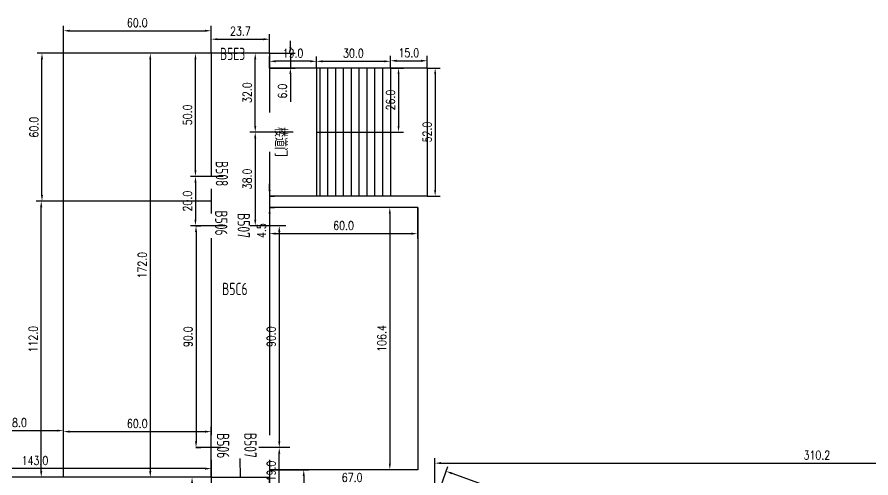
# Model space of a CAD drawing. Header units: millimetres. Extents: x -1254 to 4822, y -4397 to 16.
# Drawn here: x 746.8 to 1093.3, y -616.7 to -429.7 of the extents above; entities that cross this region are included whole.
import ezdxf

# ---------------------------------------------------------------- set-up
doc = ezdxf.new("R2010")
doc.units = ezdxf.units.MM
doc.header["$LTSCALE"] = 10
doc.linetypes.add('CENTER', pattern=[2, 1.25, -0.25, 0.25, -0.25])
for name, color, linetype in [('1轮廓实线层', 7, 'Continuous'), ('2细线层', 6, 'Continuous'), ('3中心线层', 1, 'CENTER'), ('5剖面线层', 2, 'Continuous'), ('6文字层', 5, 'Continuous')]:
    doc.layers.add(name, color=color, linetype=linetype)
doc.styles.add('PC_TEXTSTYLE', font='gbenor.shx', dxfattribs={"width": 0.8, "bigfont": 'hzfs.shx'})
doc.styles.add('TH_GBDIM', font='romans.shx', dxfattribs={"width": 0.8, "bigfont": 'gbcbig.shx'})
doc.dimstyles.new('单位为厘米', dxfattribs={"dimtxt": 3.5, "dimasz": 2.5, "dimexe": 2, "dimexo": 0, "dimgap": 1.5, "dimtad": 1, "dimdec": 1, "dimzin": 0, "dimdsep": 46, "dimtxsty": 'TH_GBDIM', "dimcen": 2.5, "dimclrd": 1, "dimclre": 1, "dimclrt": 5, "dimadec": 0, "dimazin": 0, "dimtfac": 0.714286, "dimtdec": 1, "dimtmove": 0, "dimatfit": 3, "dimfxl": 1, "dimtzin": 0, "dimlwd": -1, "dimlwe": -1, "dimarcsym": 0})

# ---------------------------------------------------------------- blocks, each defined once
blk = doc.blocks.new('*D255')
at = {"layer": '1轮廓实线层', "color": 1, "transparency": 16777216}
for p, q in [((825.53, -444.4), (825.53, -436.72)), ((828.03, -438.72), (846.73, -438.72)), ((849.23, -444.4), (849.23, -436.72))]:
    blk.add_line(p, q, dxfattribs=at)
for points in [[(828.03, -438.31), (828.03, -439.14), (825.53, -438.72)], [(846.73, -438.31), (846.73, -439.14), (849.23, -438.72)]]:
    blk.add_solid(points, dxfattribs=at)
at = {"layer": 'Defpoints', "color": 0, "transparency": 16777216}
for p in [(849.23, -438.72), (825.53, -444.4), (849.23, -444.4)]:
    blk.add_point(p, dxfattribs=at)
at = {"layer": '1轮廓实线层', "color": 5, "transparency": 16777216, "insert": (837.38, -435.47), "char_height": 3.5, "attachment_point": 5, "style": 'TH_GBDIM'}
blk.add_mtext('23.7', dxfattribs=at)
blk = doc.blocks.new('*D256')
at = {"layer": '1轮廓实线层', "color": 1, "transparency": 16777216}
for p, q in [((849.23, -444.4), (841.4, -444.4)), ((843.4, -473.9), (843.4, -446.9)), ((849.23, -476.4), (841.4, -476.4))]:
    blk.add_line(p, q, dxfattribs=at)
for points in [[(842.98, -446.9), (843.82, -446.9), (843.4, -444.4)], [(842.98, -473.9), (843.82, -473.9), (843.4, -476.4)]]:
    blk.add_solid(points, dxfattribs=at)
at = {"layer": 'Defpoints', "color": 0, "transparency": 16777216}
for p in [(843.4, -444.4), (849.23, -444.4), (849.23, -476.4)]:
    blk.add_point(p, dxfattribs=at)
at = {"layer": '1轮廓实线层', "color": 5, "transparency": 16777216, "insert": (840.15, -460.4), "char_height": 3.5, "attachment_point": 5, "rotation": 90, "style": 'TH_GBDIM'}
blk.add_mtext('32.0', dxfattribs=at)
blk = doc.blocks.new('*D257')
at = {"layer": '1轮廓实线层', "color": 1, "transparency": 16777216}
for p, q in [((849.23, -450.4), (849.23, -445.69)), ((868.23, -450.4), (868.23, -445.69)), ((865.73, -447.69), (851.73, -447.69))]:
    blk.add_line(p, q, dxfattribs=at)
for points in [[(851.73, -447.27), (851.73, -448.11), (849.23, -447.69)], [(865.73, -447.27), (865.73, -448.11), (868.23, -447.69)]]:
    blk.add_solid(points, dxfattribs=at)
at = {"layer": 'Defpoints', "color": 0, "transparency": 16777216}
for p in [(849.23, -447.69), (849.23, -450.4), (868.23, -450.4)]:
    blk.add_point(p, dxfattribs=at)
at = {"layer": '1轮廓实线层', "color": 5, "transparency": 16777216, "insert": (858.73, -444.44), "char_height": 3.5, "attachment_point": 5, "style": 'TH_GBDIM'}
blk.add_mtext('19.0', dxfattribs=at)
blk = doc.blocks.new('*D258')
at = {"layer": '1轮廓实线层', "color": 1, "transparency": 16777216}
for p, q in [((868.23, -450.4), (868.23, -445.69)), ((898.23, -450.4), (898.23, -445.69)), ((870.73, -447.69), (895.73, -447.69))]:
    blk.add_line(p, q, dxfattribs=at)
for points in [[(870.73, -447.27), (870.73, -448.11), (868.23, -447.69)], [(895.73, -447.27), (895.73, -448.11), (898.23, -447.69)]]:
    blk.add_solid(points, dxfattribs=at)
at = {"layer": 'Defpoints', "color": 0, "transparency": 16777216}
for p in [(868.23, -450.4), (898.23, -447.69), (898.23, -450.4)]:
    blk.add_point(p, dxfattribs=at)
at = {"layer": '1轮廓实线层', "color": 5, "transparency": 16777216, "insert": (883.23, -444.44), "char_height": 3.5, "attachment_point": 5, "style": 'TH_GBDIM'}
blk.add_mtext('30.0', dxfattribs=at)
blk = doc.blocks.new('*D259')
at = {"layer": '1轮廓实线层', "color": 1, "transparency": 16777216}
for p, q in [((898.23, -450.4), (903.56, -450.4)), ((901.56, -452.9), (901.56, -473.9)), ((898.23, -476.4), (903.56, -476.4))]:
    blk.add_line(p, q, dxfattribs=at)
for points in [[(901.14, -452.9), (901.97, -452.9), (901.56, -450.4)], [(901.14, -473.9), (901.97, -473.9), (901.56, -476.4)]]:
    blk.add_solid(points, dxfattribs=at)
at = {"layer": 'Defpoints', "color": 0, "transparency": 16777216}
for p in [(898.23, -450.4), (898.23, -476.4), (901.56, -476.4)]:
    blk.add_point(p, dxfattribs=at)
at = {"layer": '1轮廓实线层', "color": 5, "transparency": 16777216, "insert": (898.31, -463.4), "char_height": 3.5, "attachment_point": 5, "rotation": 90, "style": 'TH_GBDIM'}
blk.add_mtext('26.0', dxfattribs=at)
blk = doc.blocks.new('*D260')
at = {"layer": '1轮廓实线层', "color": 1, "transparency": 16777216}
for p, q in [((913.23, -450.4), (918.41, -450.4)), ((916.41, -452.9), (916.41, -499.9)), ((913.23, -502.4), (918.41, -502.4))]:
    blk.add_line(p, q, dxfattribs=at)
for points in [[(916, -452.9), (916.83, -452.9), (916.41, -450.4)], [(916, -499.9), (916.83, -499.9), (916.41, -502.4)]]:
    blk.add_solid(points, dxfattribs=at)
at = {"layer": 'Defpoints', "color": 0, "transparency": 16777216}
for p in [(913.23, -450.4), (913.23, -502.4), (916.41, -502.4)]:
    blk.add_point(p, dxfattribs=at)
at = {"layer": '1轮廓实线层', "color": 5, "transparency": 16777216, "insert": (913.16, -476.4), "char_height": 3.5, "attachment_point": 5, "rotation": 90, "style": 'TH_GBDIM'}
blk.add_mtext('52.0', dxfattribs=at)
blk = doc.blocks.new('*D261')
at = {"layer": '1轮廓实线层', "color": 1, "transparency": 16777216}
for p, q in [((898.23, -450.4), (898.23, -445.48)), ((913.23, -450.4), (913.23, -445.48)), ((900.73, -447.48), (910.73, -447.48))]:
    blk.add_line(p, q, dxfattribs=at)
for points in [[(900.73, -447.06), (900.73, -447.9), (898.23, -447.48)], [(910.73, -447.06), (910.73, -447.9), (913.23, -447.48)]]:
    blk.add_solid(points, dxfattribs=at)
at = {"layer": 'Defpoints', "color": 0, "transparency": 16777216}
for p in [(898.23, -450.4), (913.23, -447.48), (913.23, -450.4)]:
    blk.add_point(p, dxfattribs=at)
at = {"layer": '1轮廓实线层', "color": 5, "transparency": 16777216, "insert": (905.73, -444.23), "char_height": 3.5, "attachment_point": 5, "style": 'TH_GBDIM'}
blk.add_mtext('15.0', dxfattribs=at)
blk = doc.blocks.new('*D262')
at = {"layer": '1轮廓实线层', "color": 1, "transparency": 16777216}
for p, q in [((825.53, -444.4), (798.81, -444.4)), ((800.81, -446.9), (800.81, -613.9)), ((825.53, -616.4), (798.81, -616.4))]:
    blk.add_line(p, q, dxfattribs=at)
for points in [[(800.39, -446.9), (801.22, -446.9), (800.81, -444.4)], [(800.39, -613.9), (801.22, -613.9), (800.81, -616.4)]]:
    blk.add_solid(points, dxfattribs=at)
at = {"layer": 'Defpoints', "color": 0, "transparency": 16777216}
for p in [(825.53, -444.4), (800.81, -616.4), (825.53, -616.4)]:
    blk.add_point(p, dxfattribs=at)
at = {"layer": '1轮廓实线层', "color": 5, "transparency": 16777216, "insert": (797.56, -530.4), "char_height": 3.5, "attachment_point": 5, "rotation": 90, "style": 'TH_GBDIM'}
blk.add_mtext('172.0', dxfattribs=at)
blk = doc.blocks.new('*D276')
at = {"layer": '1轮廓实线层', "color": 1, "transparency": 16777216}
for p, q in [((843.4, -476.4), (841.4, -476.4)), ((843.4, -478.9), (843.4, -511.9)), ((843.4, -514.4), (841.4, -514.4))]:
    blk.add_line(p, q, dxfattribs=at)
for points in [[(842.98, -478.9), (843.82, -478.9), (843.4, -476.4)], [(842.98, -511.9), (843.82, -511.9), (843.4, -514.4)]]:
    blk.add_solid(points, dxfattribs=at)
at = {"layer": 'Defpoints', "color": 0, "transparency": 16777216}
for p in [(843.4, -476.4), (843.4, -514.4), (843.4, -514.4)]:
    blk.add_point(p, dxfattribs=at)
at = {"layer": '1轮廓实线层', "color": 5, "transparency": 16777216, "insert": (840.15, -495.4), "char_height": 3.5, "attachment_point": 5, "rotation": 90, "style": 'TH_GBDIM'}
blk.add_mtext('38.0', dxfattribs=at)
blk = doc.blocks.new('*D277')
at = {"layer": '1轮廓实线层', "color": 1, "transparency": 16777216}
for p, q in [((819.14, -444.4), (817.14, -444.4)), ((819.14, -491.9), (819.14, -446.9)), ((819.14, -494.4), (817.14, -494.4))]:
    blk.add_line(p, q, dxfattribs=at)
for points in [[(818.72, -446.9), (819.55, -446.9), (819.14, -444.4)], [(818.72, -491.9), (819.55, -491.9), (819.14, -494.4)]]:
    blk.add_solid(points, dxfattribs=at)
at = {"layer": 'Defpoints', "color": 0, "transparency": 16777216}
for p in [(819.14, -444.4), (819.14, -444.4), (819.14, -494.4)]:
    blk.add_point(p, dxfattribs=at)
at = {"layer": '1轮廓实线层', "color": 5, "transparency": 16777216, "insert": (815.89, -469.4), "char_height": 3.5, "attachment_point": 5, "rotation": 90, "style": 'TH_GBDIM'}
blk.add_mtext('50.0', dxfattribs=at)
blk = doc.blocks.new('*D278')
at = {"layer": '1轮廓实线层', "color": 1, "transparency": 16777216}
for p, q in [((819.14, -494.4), (817.14, -494.4)), ((819.14, -496.9), (819.14, -511.9)), ((819.27, -514.4), (817.14, -514.4))]:
    blk.add_line(p, q, dxfattribs=at)
for points in [[(818.72, -496.9), (819.55, -496.9), (819.14, -494.4)], [(818.72, -511.9), (819.55, -511.9), (819.14, -514.4)]]:
    blk.add_solid(points, dxfattribs=at)
at = {"layer": 'Defpoints', "color": 0, "transparency": 16777216}
for p in [(819.14, -494.4), (819.14, -514.4), (819.27, -514.4)]:
    blk.add_point(p, dxfattribs=at)
at = {"layer": '1轮廓实线层', "color": 5, "transparency": 16777216, "insert": (815.89, -504.4), "char_height": 3.5, "attachment_point": 5, "rotation": 90, "style": 'TH_GBDIM'}
blk.add_mtext('20.0', dxfattribs=at)
blk = doc.blocks.new('*D279')
at = {"layer": '1轮廓实线层', "color": 1, "transparency": 16777216}
for p, q in [((855.76, -514.4), (851.16, -514.4)), ((853.16, -516.9), (853.16, -601.9)), ((855.76, -604.4), (851.16, -604.4))]:
    blk.add_line(p, q, dxfattribs=at)
for points in [[(852.74, -516.9), (853.58, -516.9), (853.16, -514.4)], [(852.74, -601.9), (853.58, -601.9), (853.16, -604.4)]]:
    blk.add_solid(points, dxfattribs=at)
at = {"layer": 'Defpoints', "color": 0, "transparency": 16777216}
for p in [(855.76, -514.4), (853.16, -604.4), (855.76, -604.4)]:
    blk.add_point(p, dxfattribs=at)
at = {"layer": '1轮廓实线层', "color": 5, "transparency": 16777216, "insert": (849.91, -559.4), "char_height": 3.5, "attachment_point": 5, "rotation": 90, "style": 'TH_GBDIM'}
blk.add_mtext('90.0', dxfattribs=at)
blk = doc.blocks.new('*D280')
at = {"layer": '1轮廓实线层', "color": 1, "transparency": 16777216}
for p, q in [((854.23, -604.4), (851.16, -604.4)), ((853.16, -620.9), (853.16, -606.9)), ((850.09, -623.4), (855.16, -623.4))]:
    blk.add_line(p, q, dxfattribs=at)
for points in [[(852.74, -606.9), (853.58, -606.9), (853.16, -604.4)], [(852.74, -620.9), (853.58, -620.9), (853.16, -623.4)]]:
    blk.add_solid(points, dxfattribs=at)
at = {"layer": 'Defpoints', "color": 0, "transparency": 16777216}
for p in [(853.16, -604.4), (854.23, -604.4), (850.09, -623.4)]:
    blk.add_point(p, dxfattribs=at)
at = {"layer": '1轮廓实线层', "color": 5, "transparency": 16777216, "insert": (849.91, -613.9), "char_height": 3.5, "attachment_point": 5, "rotation": 90, "style": 'TH_GBDIM'}
blk.add_mtext('19.0', dxfattribs=at)
blk = doc.blocks.new('*D281')
at = {"layer": '1轮廓实线层', "color": 1, "transparency": 16777216}
for p, q in [((819.14, -514.4), (821.38, -514.4)), ((819.38, -516.9), (819.38, -601.9)), ((819.25, -604.4), (821.38, -604.4))]:
    blk.add_line(p, q, dxfattribs=at)
for points in [[(818.96, -516.9), (819.79, -516.9), (819.38, -514.4)], [(818.96, -601.9), (819.79, -601.9), (819.38, -604.4)]]:
    blk.add_solid(points, dxfattribs=at)
at = {"layer": 'Defpoints', "color": 0, "transparency": 16777216}
for p in [(819.14, -514.4), (819.25, -604.4), (819.38, -604.4)]:
    blk.add_point(p, dxfattribs=at)
at = {"layer": '1轮廓实线层', "color": 5, "transparency": 16777216, "insert": (816.13, -559.4), "char_height": 3.5, "attachment_point": 5, "rotation": 90, "style": 'TH_GBDIM'}
blk.add_mtext('90.0', dxfattribs=at)
blk = doc.blocks.new('*D283')
at = {"layer": '1轮廓实线层', "color": 1, "transparency": 16777216}
for p, q in [((817.76, -616.4), (815.76, -616.4)), ((817.76, -670.9), (817.76, -618.9)), ((817.76, -673.4), (815.76, -673.4))]:
    blk.add_line(p, q, dxfattribs=at)
for points in [[(817.34, -618.9), (818.17, -618.9), (817.76, -616.4)], [(817.34, -670.9), (818.17, -670.9), (817.76, -673.4)]]:
    blk.add_solid(points, dxfattribs=at)
at = {"layer": 'Defpoints', "color": 0, "transparency": 16777216}
for p in [(817.76, -616.4), (817.76, -616.4), (817.76, -673.4)]:
    blk.add_point(p, dxfattribs=at)
at = {"layer": '1轮廓实线层', "color": 5, "transparency": 16777216, "insert": (814.51, -644.9), "char_height": 3.5, "attachment_point": 5, "rotation": 90, "style": 'TH_GBDIM'}
blk.add_mtext('57.0', dxfattribs=at)
blk = doc.blocks.new('*D285')
at = {"layer": '1轮廓实线层', "color": 1, "transparency": 16777216}
for p, q in [((682.53, -616.4), (682.53, -610.9)), ((823.03, -612.9), (685.03, -612.9)), ((825.53, -616.4), (825.53, -610.9))]:
    blk.add_line(p, q, dxfattribs=at)
for points in [[(685.03, -612.48), (685.03, -613.32), (682.53, -612.9)], [(823.03, -612.48), (823.03, -613.32), (825.53, -612.9)]]:
    blk.add_solid(points, dxfattribs=at)
at = {"layer": 'Defpoints', "color": 0, "transparency": 16777216}
for p in [(682.53, -612.9), (682.53, -616.4), (825.53, -616.4)]:
    blk.add_point(p, dxfattribs=at)
at = {"layer": '1轮廓实线层', "color": 5, "transparency": 16777216, "insert": (754.03, -609.65), "char_height": 3.5, "attachment_point": 5, "style": 'TH_GBDIM'}
blk.add_mtext('143.0', dxfattribs=at)
blk = doc.blocks.new('*D296')
at = {"layer": '1轮廓实线层', "color": 1, "transparency": 16777216}
for p, q in [((849.23, -623.4), (849.23, -617.73)), ((913.73, -619.73), (851.73, -619.73)), ((916.23, -623.4), (916.23, -617.73))]:
    blk.add_line(p, q, dxfattribs=at)
for points in [[(851.73, -619.31), (851.73, -620.15), (849.23, -619.73)], [(913.73, -619.31), (913.73, -620.15), (916.23, -619.73)]]:
    blk.add_solid(points, dxfattribs=at)
at = {"layer": 'Defpoints', "color": 0, "transparency": 16777216}
for p in [(849.23, -619.73), (849.23, -623.4), (916.23, -623.4)]:
    blk.add_point(p, dxfattribs=at)
at = {"layer": '1轮廓实线层', "color": 5, "transparency": 16777216, "insert": (882.73, -616.48), "char_height": 3.5, "attachment_point": 5, "style": 'TH_GBDIM'}
blk.add_mtext('67.0', dxfattribs=at)
blk = doc.blocks.new('*D297')
at = {"layer": '1轮廓实线层', "color": 1, "transparency": 16777216}
for p, q in [((916.23, -626.9), (921.58, -612.11)), ((1239.27, -729.03), (923.25, -614.84)), ((1236.96, -742.79), (1242.3, -727.99))]:
    blk.add_line(p, q, dxfattribs=at)
for points in [[(923.39, -614.44), (923.11, -615.23), (920.9, -613.99)], [(1239.41, -728.63), (1239.13, -729.42), (1241.62, -729.88)]]:
    blk.add_solid(points, dxfattribs=at)
at = {"layer": 'Defpoints', "color": 0, "transparency": 16777216}
for p in [(920.9, -613.99), (916.23, -626.9), (1236.96, -742.79)]:
    blk.add_point(p, dxfattribs=at)
at = {"layer": '1轮廓实线层', "color": 5, "transparency": 16777216, "insert": (1082.36, -668.87), "char_height": 3.5, "attachment_point": 5, "rotation": 340.1334, "style": 'TH_GBDIM'}
blk.add_mtext('{3390}{}{}', dxfattribs=at)
blk = doc.blocks.new('*D518')
at = {"layer": '6文字层', "color": 1, "transparency": 16777216}
for p, q in [((727.53, -616.4), (727.53, -595.49)), ((765.53, -616.4), (765.53, -595.49)), ((730.03, -597.49), (763.03, -597.49))]:
    blk.add_line(p, q, dxfattribs=at)
for points in [[(730.03, -597.07), (730.03, -597.9), (727.53, -597.49)], [(763.03, -597.07), (763.03, -597.9), (765.53, -597.49)]]:
    blk.add_solid(points, dxfattribs=at)
at = {"layer": 'Defpoints', "color": 0, "transparency": 16777216}
for p in [(765.53, -597.49), (727.53, -616.4), (765.53, -616.4)]:
    blk.add_point(p, dxfattribs=at)
at = {"layer": '6文字层', "color": 5, "transparency": 16777216, "insert": (746.53, -594.24), "char_height": 3.5, "attachment_point": 5, "style": 'TH_GBDIM'}
blk.add_mtext('38.0', dxfattribs=at)
blk = doc.blocks.new('*D519')
at = {"layer": '6文字层', "color": 1, "transparency": 16777216}
for p, q in [((765.53, -616.4), (765.53, -595.9)), ((825.53, -616.4), (825.53, -595.9)), ((768.03, -597.9), (823.03, -597.9))]:
    blk.add_line(p, q, dxfattribs=at)
for points in [[(768.03, -597.48), (768.03, -598.32), (765.53, -597.9)], [(823.03, -597.48), (823.03, -598.32), (825.53, -597.9)]]:
    blk.add_solid(points, dxfattribs=at)
at = {"layer": 'Defpoints', "color": 0, "transparency": 16777216}
for p in [(825.53, -597.9), (765.53, -616.4), (825.53, -616.4)]:
    blk.add_point(p, dxfattribs=at)
at = {"layer": '6文字层', "color": 5, "transparency": 16777216, "insert": (795.53, -594.65), "char_height": 3.5, "attachment_point": 5, "style": 'TH_GBDIM'}
blk.add_mtext('60.0', dxfattribs=at)
blk = doc.blocks.new('*D520')
at = {"layer": '6文字层', "color": 1, "transparency": 16777216}
for p, q in [((765.53, -504.4), (754.55, -504.4)), ((756.55, -613.9), (756.55, -506.9)), ((765.53, -616.4), (754.55, -616.4))]:
    blk.add_line(p, q, dxfattribs=at)
for points in [[(756.13, -506.9), (756.97, -506.9), (756.55, -504.4)], [(756.13, -613.9), (756.97, -613.9), (756.55, -616.4)]]:
    blk.add_solid(points, dxfattribs=at)
at = {"layer": 'Defpoints', "color": 0, "transparency": 16777216}
for p in [(756.55, -504.4), (765.53, -504.4), (765.53, -616.4)]:
    blk.add_point(p, dxfattribs=at)
at = {"layer": '6文字层', "color": 5, "transparency": 16777216, "insert": (753.3, -560.4), "char_height": 3.5, "attachment_point": 5, "rotation": 90, "style": 'TH_GBDIM'}
blk.add_mtext('112.0', dxfattribs=at)
blk = doc.blocks.new('*D521')
at = {"layer": '6文字层', "color": 1, "transparency": 16777216}
for p, q in [((765.53, -444.4), (754.85, -444.4)), ((756.85, -501.9), (756.85, -446.9)), ((765.53, -504.4), (754.85, -504.4))]:
    blk.add_line(p, q, dxfattribs=at)
for points in [[(756.43, -446.9), (757.27, -446.9), (756.85, -444.4)], [(756.43, -501.9), (757.27, -501.9), (756.85, -504.4)]]:
    blk.add_solid(points, dxfattribs=at)
at = {"layer": 'Defpoints', "color": 0, "transparency": 16777216}
for p in [(756.85, -444.4), (765.53, -444.4), (765.53, -504.4)]:
    blk.add_point(p, dxfattribs=at)
at = {"layer": '6文字层', "color": 5, "transparency": 16777216, "insert": (753.6, -474.4), "char_height": 3.5, "attachment_point": 5, "rotation": 90, "style": 'TH_GBDIM'}
blk.add_mtext('60.0', dxfattribs=at)
blk = doc.blocks.new('*D522')
at = {"layer": '6文字层', "color": 1, "transparency": 16777216}
for p, q in [((765.53, -444.4), (765.53, -433.29)), ((768.03, -435.29), (823.03, -435.29)), ((825.53, -444.4), (825.53, -433.29))]:
    blk.add_line(p, q, dxfattribs=at)
for points in [[(768.03, -434.88), (768.03, -435.71), (765.53, -435.29)], [(823.03, -434.88), (823.03, -435.71), (825.53, -435.29)]]:
    blk.add_solid(points, dxfattribs=at)
at = {"layer": 'Defpoints', "color": 0, "transparency": 16777216}
for p in [(825.53, -435.29), (765.53, -444.4), (825.53, -444.4)]:
    blk.add_point(p, dxfattribs=at)
at = {"layer": '6文字层', "color": 5, "transparency": 16777216, "insert": (795.53, -432.04), "char_height": 3.5, "attachment_point": 5, "style": 'TH_GBDIM'}
blk.add_mtext('60.0', dxfattribs=at)
blk = doc.blocks.new('*D523')
at = {"layer": '6文字层', "color": 1, "transparency": 16777216}
for p, q in [((857.67, -441.9), (857.67, -439.4)), ((849.23, -444.4), (859.67, -444.4)), ((857.67, -444.4), (857.67, -450.4)), ((849.23, -450.4), (859.67, -450.4)), ((857.67, -452.9), (857.67, -464.13))]:
    blk.add_line(p, q, dxfattribs=at)
for points in [[(857.26, -441.9), (858.09, -441.9), (857.67, -444.4)], [(857.26, -452.9), (858.09, -452.9), (857.67, -450.4)]]:
    blk.add_solid(points, dxfattribs=at)
at = {"layer": 'Defpoints', "color": 0, "transparency": 16777216}
for p in [(849.23, -444.4), (849.23, -450.4), (857.67, -450.4)]:
    blk.add_point(p, dxfattribs=at)
at = {"layer": '6文字层', "color": 5, "transparency": 16777216, "insert": (854.42, -459.77), "char_height": 3.5, "attachment_point": 5, "rotation": 90, "style": 'TH_GBDIM'}
blk.add_mtext('6.0', dxfattribs=at)
blk = doc.blocks.new('*D524')
at = {"layer": '6文字层', "color": 1, "transparency": 16777216}
for p, q in [((849.23, -499.9), (849.23, -497.4)), ((849.23, -502.4), (851.23, -502.4)), ((849.23, -502.4), (849.23, -506.94)), ((849.23, -506.94), (851.23, -506.94)), ((849.23, -509.44), (849.23, -520.8))]:
    blk.add_line(p, q, dxfattribs=at)
for points in [[(848.82, -499.9), (849.65, -499.9), (849.23, -502.4)], [(848.82, -509.44), (849.65, -509.44), (849.23, -506.94)]]:
    blk.add_solid(points, dxfattribs=at)
at = {"layer": 'Defpoints', "color": 0, "transparency": 16777216}
for p in [(849.23, -502.4), (849.23, -506.94), (849.23, -506.94)]:
    blk.add_point(p, dxfattribs=at)
at = {"layer": '6文字层', "color": 5, "transparency": 16777216, "insert": (845.98, -516.37), "char_height": 3.5, "attachment_point": 5, "rotation": 90, "style": 'TH_GBDIM'}
blk.add_mtext('4.5', dxfattribs=at)
blk = doc.blocks.new('*D525')
at = {"layer": '6文字层', "color": 1, "transparency": 16777216}
for p, q in [((849.23, -506.94), (849.23, -519.59)), ((909.25, -506.94), (909.25, -519.59)), ((851.73, -517.59), (906.75, -517.59))]:
    blk.add_line(p, q, dxfattribs=at)
for points in [[(851.73, -517.17), (851.73, -518.01), (849.23, -517.59)], [(906.75, -517.17), (906.75, -518.01), (909.25, -517.59)]]:
    blk.add_solid(points, dxfattribs=at)
at = {"layer": 'Defpoints', "color": 0, "transparency": 16777216}
for p in [(849.23, -506.94), (909.25, -506.94), (909.25, -517.59)]:
    blk.add_point(p, dxfattribs=at)
at = {"layer": '6文字层', "color": 5, "transparency": 16777216, "insert": (879.24, -514.34), "char_height": 3.5, "attachment_point": 5, "style": 'TH_GBDIM'}
blk.add_mtext('60.0', dxfattribs=at)
blk = doc.blocks.new('*D526')
at = {"layer": '6文字层', "color": 1, "transparency": 16777216}
for p, q in [((909.34, -506.94), (896.01, -506.94)), ((898.01, -509.44), (898.01, -610.83)), ((909.34, -613.33), (896.01, -613.33))]:
    blk.add_line(p, q, dxfattribs=at)
for points in [[(897.6, -509.44), (898.43, -509.44), (898.01, -506.94)], [(897.6, -610.83), (898.43, -610.83), (898.01, -613.33)]]:
    blk.add_solid(points, dxfattribs=at)
at = {"layer": 'Defpoints', "color": 0, "transparency": 16777216}
for p in [(909.34, -506.94), (898.01, -613.33), (909.34, -613.33)]:
    blk.add_point(p, dxfattribs=at)
at = {"layer": '6文字层', "color": 5, "transparency": 16777216, "insert": (894.76, -560.13), "char_height": 3.5, "attachment_point": 5, "rotation": 90, "style": 'TH_GBDIM'}
blk.add_mtext('106.4', dxfattribs=at)
blk = doc.blocks.new('*D533')
at = {"layer": '6文字层', "color": 1, "transparency": 16777216}
for p, q in [((849.23, -613.33), (865.09, -613.33)), ((863.09, -615.83), (863.09, -620.9)), ((849.23, -623.4), (865.09, -623.4)), ((863.09, -623.4), (863.09, -636.23))]:
    blk.add_line(p, q, dxfattribs=at)
for points in [[(862.67, -615.83), (863.5, -615.83), (863.09, -613.33)], [(862.67, -620.9), (863.5, -620.9), (863.09, -623.4)]]:
    blk.add_solid(points, dxfattribs=at)
at = {"layer": 'Defpoints', "color": 0, "transparency": 16777216}
for p in [(849.23, -613.33), (849.23, -623.4), (863.09, -623.4)]:
    blk.add_point(p, dxfattribs=at)
at = {"layer": '6文字层', "color": 5, "transparency": 16777216, "insert": (859.84, -631.07), "char_height": 3.5, "attachment_point": 5, "rotation": 90, "style": 'TH_GBDIM'}
blk.add_mtext('10.1', dxfattribs=at)
blk = doc.blocks.new('*D542')
at = {"layer": '6文字层', "color": 1, "transparency": 16777216}
for p, q in [((916.23, -626.9), (916.23, -608.68)), ((1226.41, -727.27), (1226.41, -608.68)), ((918.73, -610.68), (1223.91, -610.68))]:
    blk.add_line(p, q, dxfattribs=at)
for points in [[(918.73, -610.26), (918.73, -611.09), (916.23, -610.68)], [(1223.91, -610.26), (1223.91, -611.09), (1226.41, -610.68)]]:
    blk.add_solid(points, dxfattribs=at)
at = {"layer": 'Defpoints', "color": 0, "transparency": 16777216}
for p in [(1226.41, -610.68), (916.23, -626.9), (1226.41, -727.27)]:
    blk.add_point(p, dxfattribs=at)
at = {"layer": '6文字层', "color": 5, "transparency": 16777216, "insert": (1071.32, -607.43), "char_height": 3.5, "attachment_point": 5, "style": 'TH_GBDIM'}
blk.add_mtext('310.2', dxfattribs=at)

msp = doc.modelspace()

# ---------------------------------------------------------------- hatches: boundary and pattern name
at = {"layer": '5剖面线层'}
h = msp.add_hatch(dxfattribs=at)
h.set_pattern_fill('ANSI31', color=256, angle=225, style=0)
h.set_pattern_definition([(270, (-1946.5132, -444.4), (3.175, -2e-15), [])])
h.paths.add_polyline_path([(898.232, -476.4), (898.232, -450.4), (868.232, -450.4), (868.232, -476.4)])
h.paths.add_polyline_path([(868.232, -476.4), (868.232, -502.4), (898.232, -502.4), (898.232, -476.4)])

# ---------------------------------------------------------------- linework, layer by layer
at = {"layer": '1轮廓实线层'}
for p, q in [((765.528, -616.4), (765.528, -444.4)), ((825.532, -444.4), (765.528, -444.4)), ((825.532, -444.4), (825.532, -494.4)), ((849.232, -444.4), (825.532, -444.4)), ((825.532, -444.4), (825.532, -444.4)), ((849.232, -444.4), (849.232, -468.4)), ((868.232, -450.4), (849.232, -450.4)), ((868.232, -450.4), (868.232, -502.4)), ((898.232, -450.4), (868.232, -450.4)), ((898.232, -450.4), (898.232, -502.4)), ((913.232, -450.4), (898.232, -450.4)), ((913.232, -450.4), (913.232, -502.4)), ((868.232, -476.4), (898.232, -476.4)), ((849.232, -484.4), (849.232, -509.4)), ((825.532, -499.4), (825.532, -509.4)), ((913.232, -502.4), (849.232, -502.4)), ((825.532, -504.4), (765.528, -504.4)), ((909.25, -506.938), (849.232, -506.938)), ((909.341, -506.938), (909.341, -613.33)), ((825.532, -519.4), (825.532, -599.4)), ((849.232, -519.4), (849.232, -599.4)), ((825.532, -609.4), (825.532, -616.4)), ((849.232, -609.4), (849.232, -637.9)), ((825.532, -616.4), (482.532, -616.4)), ((825.532, -616.4), (779.224, -616.4)), ((909.341, -613.33), (849.232, -613.33))]:
    msp.add_line(p, q, dxfattribs=at)
at = {"layer": '2细线层'}
for p, q in [((837.382, -616.4), (837.34, -608.774)), ((825.532, -616.4), (849.232, -616.4)), ((825.532, -616.4), (825.532, -673.4))]:
    msp.add_line(p, q, dxfattribs=at)
at = {"layer": '3中心线层'}
for p, q in [((858.743, -476.4), (839.926, -476.4)), ((830.371, -494.4), (819.138, -494.4)), ((831.348, -514.4), (819.267, -514.4)), ((855.758, -514.4), (840.901, -514.4)), ((829.478, -604.4), (819.248, -604.4)), ((857.391, -604.4), (843.603, -604.4))]:
    msp.add_line(p, q, dxfattribs=at)

# ---------------------------------------------------------------- texts
at = {"layer": '6文字层', "char_height": 5, "attachment_point": 1, "style": 'PC_TEXTSTYLE'}
for s, width, insert in [('B5E3', 13.35893, (829.089, -442.198)), ('B5C6', 17.95718, (829.979, -537.539))]:
    msp.add_mtext_dynamic_manual_height_columns(s, width=width, gutter_width=25, heights=[0], dxfattribs=dict(at, insert=insert))
at = {"layer": '6文字层', "char_height": 5, "attachment_point": 1, "rotation": 270, "style": 'PC_TEXTSTYLE'}
for s, insert in [('楼道门', (856.258, -474.41)), ('B508', (832.367, -488.102)), ('B506', (832.097, -508.194)), ('B507', (841.212, -509.275)), ('B506', (832.832, -598.53)), ('B507', (843.931, -598.423))]:
    msp.add_mtext_dynamic_manual_height_columns(s, width=17.95718, gutter_width=25, heights=[0], dxfattribs=dict(at, insert=insert))

# ---------------------------------------------------------------- dimensions: what is measured, and where the dimension line sits
at = {"layer": '1轮廓实线层'}
for base, p1, p2, picture, middle in [((849.232, -438.724), (825.532, -444.4), (849.232, -444.4), '*D255', (837.382, -435.474)), ((849.232, -447.69), (868.232, -450.4), (849.232, -450.4), '*D257', (858.732, -444.44)), ((898.232, -447.69), (868.232, -450.4), (898.232, -450.4), '*D258', (883.232, -444.44)), ((913.232, -447.481), (898.232, -450.4), (913.232, -450.4), '*D261', (905.732, -444.231)), ((682.532, -612.9), (825.532, -616.4), (682.532, -616.4), '*D285', (754.032, -609.65)), ((849.232, -619.729), (916.232, -623.4), (849.232, -623.4), '*D296', (882.732, -616.479))]:
    dim = msp.add_linear_dim(base=base, p1=p1, p2=p2, dimstyle='单位为厘米', dxfattribs=at)
    dim.commit()
    dim.dimension.update_dxf_attribs({"geometry": picture, "text_midpoint": middle})
for base, p1, p2, picture, middle in [((800.807, -616.4), (825.532, -444.4), (825.532, -616.4), '*D262', (800.807, -530.4)), ((853.159, -604.4), (855.758, -514.4), (855.758, -604.4), '*D279', (853.159, -559.4))]:
    dim = msp.add_linear_dim(base=base, p1=p1, p2=p2, angle=270, dimstyle='单位为厘米', dxfattribs=at)
    dim.commit()
    dim.dimension.update_dxf_attribs({"geometry": picture, "text_midpoint": middle, "dimtype": 160})
for base, p1, p2, picture, middle in [((819.138, -444.4), (819.138, -494.4), (819.138, -444.4), '*D277', (815.888, -469.4)), ((843.4, -444.4), (849.232, -476.4), (849.232, -444.4), '*D256', (840.15, -460.4)), ((901.556, -476.4), (898.232, -450.4), (898.232, -476.4), '*D259', (898.306, -463.4)), ((916.412, -502.4), (913.232, -450.4), (913.232, -502.4), '*D260', (913.162, -476.4)), ((843.4, -514.4), (843.4, -476.4), (843.4, -514.4), '*D276', (840.15, -495.4)), ((819.138, -514.4), (819.138, -494.4), (819.267, -514.4), '*D278', (815.888, -504.4)), ((819.377, -604.4), (819.138, -514.4), (819.248, -604.4), '*D281', (816.127, -559.4)), ((853.159, -604.4), (850.085, -623.4), (854.232, -604.4), '*D280', (849.909, -613.9)), ((817.757, -616.4), (817.757, -673.4), (817.757, -616.4), '*D283', (814.507, -644.9))]:
    dim = msp.add_linear_dim(base=base, p1=p1, p2=p2, angle=270, dimstyle='单位为厘米', dxfattribs=at)
    dim.commit()
    dim.dimension.update_dxf_attribs({"geometry": picture, "text_midpoint": middle})
dim = msp.add_aligned_dim(p1=(1236.956, -742.79), p2=(916.232, -626.9), distance=-13.731, text='{3390}{}{}', dimstyle='单位为厘米', override={"dimgap": 1.5, "dimtad": 1, "dimjust": 0, "dimdec": 1, "dimlfac": 10, "dimse1": 0, "dimse2": 0, "dimsd1": 0, "dimsd2": 0}, dxfattribs=at)
dim.commit()
dim.dimension.update_dxf_attribs({"geometry": '*D297', "text_midpoint": (1082.365, -668.874)})
at = {"layer": '6文字层'}
for base, p1, p2, picture, middle in [((825.532, -435.294), (765.528, -444.4), (825.532, -444.4), '*D522', (795.53, -432.044)), ((909.25, -517.589), (849.232, -506.938), (909.25, -506.938), '*D525', (879.241, -514.339)), ((765.528, -597.488), (727.532, -616.4), (765.528, -616.4), '*D518', (746.53, -594.238)), ((825.532, -597.901), (765.528, -616.4), (825.532, -616.4), '*D519', (795.53, -594.651)), ((1226.406, -610.677), (916.232, -626.9), (1226.406, -727.266), '*D542', (1071.319, -607.427))]:
    dim = msp.add_linear_dim(base=base, p1=p1, p2=p2, dimstyle='单位为厘米', dxfattribs=at)
    dim.commit()
    dim.dimension.update_dxf_attribs({"geometry": picture, "text_midpoint": middle})
for base, p1, p2, picture, middle in [((857.673, -450.4), (849.232, -444.4), (849.232, -450.4), '*D523', (854.423, -459.767)), ((756.851, -444.4), (765.528, -504.4), (765.528, -444.4), '*D521', (753.601, -474.4)), ((849.232, -506.938), (849.232, -502.4), (849.232, -506.938), '*D524', (845.982, -516.371)), ((756.549, -504.4), (765.528, -616.4), (765.528, -504.4), '*D520', (753.299, -560.4)), ((898.015, -613.33), (909.341, -506.938), (909.341, -613.33), '*D526', (894.765, -560.134)), ((863.086, -623.4), (849.232, -613.33), (849.232, -623.4), '*D533', (859.836, -631.067))]:
    dim = msp.add_linear_dim(base=base, p1=p1, p2=p2, angle=90, dimstyle='单位为厘米', dxfattribs=at)
    dim.commit()
    dim.dimension.update_dxf_attribs({"geometry": picture, "text_midpoint": middle})

doc.saveas('drawing.dxf')
